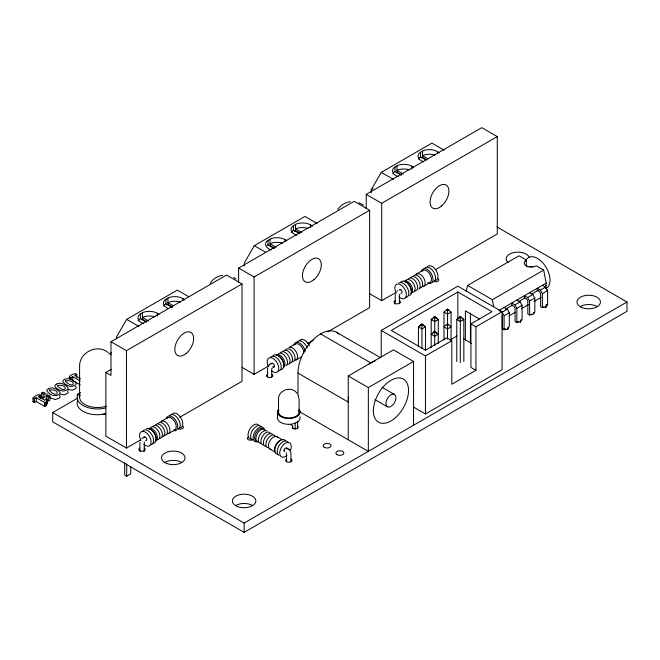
<?xml version="1.0" encoding="UTF-8"?>
<svg xmlns="http://www.w3.org/2000/svg" width="660" height="660" viewBox="0 0 660 660"><rect width="100%" height="100%" fill="white"/><g stroke="black" fill="none" stroke-linecap="round" stroke-linejoin="round"><path stroke-width="0.99" d="M421.946 324.86L421.946 323.87L425.486 326.898L425.486 350.468M434.75 317.468L434.75 316.478L438.281 319.514L438.248 343.489M447.505 324.835L447.505 323.846L451.044 326.882L447.505 328.919L443.974 326.882L447.505 323.846M447.546 310.084L447.546 309.094L451.077 312.122L451.044 341.228M460.309 317.452L460.309 316.462L463.84 319.489L463.84 361.507M283.99 450.516C284.155 447.488 287.644 447.199 289.179 449.658M286.968 449.113L286.96 448.676M267.605 367.917L267.523 376.802M284.023 450.202L284.617 451.72M395.224 294.236L395.15 304.136M143.839 437.893C145.167 434.272 148.467 441.424 145.654 440.632M274.321 366.605C275.236 363.47 270.938 361.754 269.272 364.922M40.252 395.398L38.313 396.569L44.822 400.323C47.025 395.488 48.262 402.831 44.55 402.509L36.283 397.733C26.45 401.602 43.263 388.732 40.252 398.269M47.264 399.358C47.413 401.569 47.759 406.123 44.55 406.337L36.283 401.569L34.485 402.559L33.082 401.602M271.474 364.023L272.126 363.165M466.265 290.969L467.635 285.433L518.958 255.808L526.292 260.04A7.103 4.1 0 0 0 526.292 265.84L527.967 266.813M545.506 288.486L546.191 283.132L543.675 270.08L536.341 265.84A7.103 4.1 0 0 1 526.292 265.84L526.292 260.04M50.011 396.115L48.287 397.105L46.645 396.371L46.612 395.752L48.197 395.068L50.011 396.115L49.871 400.249L48.287 400.942L47.132 400.546M41.415 393.137L43.139 392.147L44.962 393.195L44.962 397.031L43.238 398.021L41.415 396.974L41.415 393.137L43.238 394.193L44.962 393.195M41.415 396.974L42.017 396.322M274.428 366.366L273.817 366.993M399.135 290.103L399.844 289.451L400.876 289.855M144.317 441.994L144.161 451.605M188.677 296.678L177.317 290.12L126.67 319.366L116.622 336.765L116.622 338.819M317.179 223.501L304.945 216.439L254.298 245.677L244.249 263.084L244.249 266.161M371.233 192.844L371.233 189.775L381.282 172.367L431.929 143.129L444.163 150.191M110.542 354.717L111.16 354.123M80.569 392.444L77.806 394.226A20.254 11.69 0 0 0 84.216 406.139A20.254 11.69 0 0 0 105.6 407.929M210.127 283.264C212.875 278.875 217.585 276.02 222.684 275.302M337.747 209.583C340.502 205.194 345.213 202.339 350.311 201.622M69.49 378.856C66.866 374.377 80.726 371.786 74.77 375.515L80.471 378.799M268.719 365.5L269.428 364.757M399.894 294.212L399.366 295.127L399.407 303.229M396.891 291.233L397.65 290.631M421.946 323.87L418.415 326.898L418.415 346.376M434.75 316.478L431.211 319.514L431.178 347.589M444.007 339.793L444.007 312.122L447.546 309.094M431.178 334.265L434.709 331.237L438.248 334.265L434.709 336.311L431.178 334.265L432.943 333.25M460.309 316.462L456.769 319.489L456.769 361.515M140.374 313.929L140.374 318.565L139.433 319.275A11.368 6.567 0 0 0 138.303 320.859M165.891 299.195L165.891 303.831L164.959 304.532A11.368 6.567 0 0 0 163.828 306.116M267.061 245.586L267.993 244.885L267.993 240.248M293.518 225.505L293.518 230.15L292.586 230.851A11.368 6.567 0 0 0 291.448 232.435M394.977 166.93L394.977 171.575L394.045 172.276A11.368 6.567 0 0 0 392.906 173.861M420.502 152.196L420.502 156.832L419.57 157.542A11.368 6.567 0 0 0 418.432 159.118M108.669 354.106L111.276 352.654M141.801 438.438L144.284 436.912M272.299 367.925L271.747 368.808L271.788 376.909M371.233 189.775L373.007 188.743M140.687 439.816L126.464 448.033L105.864 436.136L105.864 372.43L110.987 375.391L110.987 341.74L226.553 275.022L242.03 283.957L242.03 381.307L179.8 417.236M238.615 282.332L238.615 268.059L354.173 201.341L369.649 210.276L369.649 307.626L327.871 331.749M366.234 208.651L366.234 194.378L481.8 127.652L497.277 136.587L497.277 233.945L435.047 269.874M80.182 380.977L72.749 376.687L70.95 377.677L69.465 376.81M110.987 341.74L126.464 350.674L242.03 283.957M238.615 268.059L254.084 276.994L369.649 210.276M366.234 194.378L381.711 203.313L497.277 136.587M105.864 372.43L111.136 369.385M497.005 226.958L627 302.016L627 311.297L244.134 532.348L52.693 421.822L52.693 412.541L77.682 398.112M161.386 421.294L167.673 417.664M295.292 343.984L289.014 347.614A7.103 4.1 60 0 1 296.554 352.539A7.103 4.1 60 0 1 295.078 360.245M416.633 273.933L422.92 270.303M242.071 367.414L254.084 374.352L268.307 366.135M307.428 343.555L313.649 339.958M369.691 293.725L381.711 300.663L395.934 292.454M168.498 433.603L174.776 429.973M296.117 359.923L301.612 356.746M423.745 286.234L430.023 282.612M124.674 462.759L124.674 475.052L126.679 476.207L130.754 473.855L130.754 466.694M381.224 356.895L381.224 330.429L457.85 286.192L502.07 311.718L502.07 369.74L425.444 413.977L413.721 407.203M475.951 370.31L470.927 367.414L470.927 323.895L492.013 311.718L457.85 291.992L391.273 330.429L425.444 350.155L446.795 337.829L451.819 340.725L451.819 384.244L475.951 370.31L475.951 326.799L502.07 311.718M421.063 325.372L418.415 326.898L421.946 328.936L425.486 326.898L423.72 325.875M432.977 318.491L431.211 319.514L434.75 321.552L438.281 319.514L435.633 317.98M421.946 348.414L421.946 325.207L423.109 324.538M434.75 331.798L434.75 317.815L435.905 317.147M447.546 324.415L447.546 310.431L448.701 309.763M451.077 312.122L447.546 314.16L444.007 312.122M348.241 439.799L348.241 375.977L393.451 349.858L413.556 361.465L413.556 425.279M459.418 317.963L456.769 319.489L460.309 321.527L463.84 319.489L462.074 318.466M434.709 345.535L434.709 332.574L435.864 331.906M447.505 339.166L447.505 325.182L448.668 324.514M460.309 362.53L460.309 317.798L461.464 317.13M467.635 285.433L492.36 299.706L543.675 270.08M498.927 310.423L546.191 283.132M450.747 339.603L456.959 336.022M299.747 411.807L368.338 451.399L368.338 387.577L413.556 361.465M505.486 309.218L512.564 305.135M518.76 301.554L524.956 297.982M532.034 293.89L538.23 290.317M544.417 286.737L546.191 285.722M381.224 330.429L425.444 355.954L451.819 340.725M507.598 329.794L507.598 327.772L509.314 326.783L509.314 312.708L507.309 309.226L502.079 312.246L504.091 315.719L504.091 329.802L505.808 328.804M518.57 321.436L516.854 322.426L515.064 321.395L515.064 308.228L514.058 306.488L511.69 305.118L511.69 303.055L514.841 304.87L520.072 301.859L522.077 305.341L522.077 319.415L520.361 320.405L520.361 322.426M531.333 314.069L529.617 315.059L527.827 314.028L527.827 300.861L526.82 299.12L524.452 297.751L524.452 295.68L527.604 297.503L532.826 294.492L534.839 297.974L534.839 312.048L533.123 313.038M544.096 306.702L542.38 307.692L540.589 306.661L540.589 293.494L539.583 291.753L537.215 290.384L537.215 288.313L540.367 290.136L545.589 287.116L547.602 290.598L547.602 304.681L545.886 305.671L545.886 307.684M504.091 315.719L509.314 312.708M516.854 322.426L516.854 308.352L522.077 305.341M529.617 315.059L529.617 300.985L534.839 297.974M542.38 307.692L542.38 293.617L547.602 290.598M509.165 315.793L515.361 312.221M521.557 308.641L528.635 304.557M533.948 301.488L541.027 297.404M52.693 412.541L244.134 523.058L627 302.016M421.377 157.897L422.515 157.393L426.904 159.926M294.393 231.214L295.531 230.703L299.921 233.244M166.765 304.895L167.904 304.392L172.293 306.925M141.24 319.77L142.379 319.267L146.776 321.799M273.463 366.993L274.04 366.927M400.983 293.304C403.037 293.312 401.841 290.194 400.595 289.658M273.727 367.018L272.885 366.762M68.277 389.598L72.526 390.184L75.421 388.814A4.166 2.401 0 0 0 76.016 386.95L75.636 386.298M60.25 394.226L64.499 394.812L67.394 393.442A4.166 2.401 0 0 0 67.988 391.578L67.617 390.926M358.891 202.595L363.487 205.252M49.912 397.708L55.44 399.548L59.367 398.079A4.166 2.401 0 0 0 59.969 396.214L59.59 395.563M427.787 158.722L422.515 155.677L423.728 155.133A11.368 6.567 0 0 1 435.097 155.133M420.502 156.832L425.774 159.877M403.136 173.959L396.99 170.412L398.203 169.876A11.368 6.567 0 0 1 409.571 169.876M401.379 174.801L396.99 172.268L396.99 165.767M394.977 171.575L401.132 175.123M381.282 172.367L393.517 179.429M542.438 285.301L545.589 287.116M529.675 292.669L532.826 294.492M516.912 300.036L520.072 301.859M504.149 307.403L507.309 309.226M499.711 310.876L501.295 311.784M504.091 329.802L502.301 328.762L502.301 315.596M479.276 318.862L465.391 310.852L465.391 339.859M446.383 309.763L447.546 310.431M459.145 317.13L460.309 317.798M470.927 323.895L475.951 326.799M301.678 232.543L295.531 228.987L296.744 228.451A11.368 6.567 0 0 1 308.113 228.451M293.518 230.15L299.665 233.698M433.587 317.147L434.75 317.815M446.35 324.514L447.505 325.182M463.716 338.893L471.463 343.365M436.483 333.25L438.248 334.265M420.791 324.538L421.946 325.207M433.554 331.906L434.709 332.574M276.152 247.277L270.006 243.73L271.219 243.185A11.368 6.567 0 0 1 282.587 243.185M274.395 248.119L270.006 245.586L270.006 239.085M267.993 244.885L274.139 248.44M254.298 245.677L265.658 252.236M336.575 332.326L380.655 357.769M320.587 333.919L370.846 362.917M382.033 387.28L394.498 394.474A7.103 4.1 -60 0 1 392.246 405.479A7.103 4.1 -60 0 1 386.092 401.932A7.103 4.1 -60 0 1 394.498 394.474M348.241 375.977L368.338 387.577M374.929 399.589L387.395 406.783M338.877 334.117A31.977 18.455 -60 0 0 313.607 339.224A31.977 18.455 -60 0 0 297.982 373.082L348.241 402.08A31.977 18.455 -60 0 1 348.678 396.734M173.176 305.712L167.904 302.676L169.125 302.132A11.368 6.567 0 0 1 180.493 302.132M165.891 303.831L172.045 307.387M148.533 320.958L142.379 317.411L143.6 316.866A11.368 6.567 0 0 1 154.968 316.866M140.374 318.565L146.52 322.121M126.67 319.366L138.905 326.428M290.573 424.57L292.669 425.774L292.669 428.703M276.977 436.697L282.472 439.873M269.874 449.006L275.368 452.183M80.182 384.805L72.749 380.515L72.749 376.687M286.63 448.049L286.993 448.94M233.871 277.431L235.867 278.933M108.24 352.621C97.531 343.39 79.101 352.275 79.596 366.498L79.596 397.246M286.358 452.818L286.663 461.645M289.022 449.493L289.732 450.236M297.041 393.335C291.745 385.432 277.992 389.953 278.495 399.514L278.495 411.988M540.367 290.136L542.38 293.617M527.604 297.503L529.617 300.985M514.841 304.87L516.854 308.352M47.306 395.678L46.926 395.026A4.158 2.401 0 0 1 47.017 393.772M290.202 450.92L290.928 453.387L290.928 461.538M298.411 395.851L299.104 399.514L299.104 411.988M492.36 299.706L493.713 306.735M470.415 313.005L470.415 343.365M457.85 291.992L457.85 319.316M437.456 151.536L437.456 153.392M425.444 355.954L425.444 413.977M422.515 151.033L422.515 157.393M411.931 166.27L411.931 169.059M381.711 203.313L381.711 300.663M310.472 224.854L310.472 227.634M297.982 373.082L297.982 395.505M297.693 421.476L297.693 428.439M295.531 224.35L295.531 230.703M295.177 422.92L295.177 428.893M284.947 239.588L284.947 241.445M277.439 412.236L277.439 418.036M254.084 276.994L254.084 374.352M244.134 523.058L244.134 532.348M182.845 298.534L182.845 300.391M167.904 298.031L167.904 304.392M157.319 313.269L157.319 316.058M142.379 312.766L142.379 319.267M139.904 442.34L139.904 451.506M126.679 463.922L126.679 476.207M126.464 350.674L126.464 448.033M78.028 393.904L78.028 395.843M76.675 374.212L76.717 377.215M70.95 377.677L70.95 379.591M70.711 377.652L70.711 379.566M48.287 397.105L48.287 400.942M47.206 399.234L47.206 403.062M46.472 396.058L46.472 398.929M46.431 401.643L46.431 405.471M46.307 401.742L46.307 405.578M44.896 402.526L44.896 406.354M44.698 402.559L44.698 406.387M43.238 394.193L43.238 398.021M40.219 395.257L40.219 398.137M36.283 397.733L36.283 401.569M34.485 398.722L34.485 402.559M34.246 398.706L34.246 402.534M33 397.864L33.033 401.825M546.084 304.524A2.887 1.666 0 0 1 546.546 306.529A2.887 1.666 0 0 1 543.295 307.304M508.546 327.368A2.887 1.666 0 0 1 507.202 329.241A2.887 1.666 0 0 1 503.72 328.977M521.309 320.001A2.887 1.666 0 0 1 517.77 322.047M534.072 312.634A2.887 1.666 0 0 1 530.533 314.671M252.772 439.634A3.201 1.848 0 0 1 248.251 439.634A3.201 1.848 0 0 1 248.251 437.019M291.06 459.129A3.201 1.848 0 0 1 291.06 461.736A3.201 1.848 0 0 1 286.539 461.736A3.201 1.848 0 0 1 286.539 459.129M144.292 448.074A3.201 1.848 0 0 1 144.292 450.681A3.201 1.848 0 0 1 139.771 450.681A3.201 1.848 0 0 1 139.771 448.074M399.539 300.704A3.201 1.848 0 0 1 399.539 303.32A3.201 1.848 0 0 1 395.018 303.32A3.201 1.848 0 0 1 395.018 300.704M437.827 278.602A3.201 1.848 0 0 1 438.331 280.83A3.201 1.848 0 0 1 434.734 281.696M271.912 374.393A3.201 1.848 0 0 1 271.912 377A3.201 1.848 0 0 1 267.391 377A3.201 1.848 0 0 1 267.391 374.393M165 462.346A11.732 6.773 0 0 1 181.591 462.346M235.834 505.453A11.732 6.773 0 0 1 252.425 505.453M580.42 306.504A11.732 6.773 0 0 1 597.011 306.504M508.052 262.606A11.732 6.773 0 0 1 513.101 252.722A11.732 6.773 0 0 1 529.213 257.152M105.781 413.713A2.887 1.666 0 0 1 103.001 414.15M297.223 426.096A2.887 1.666 0 0 1 295.927 428.885A2.887 1.666 0 0 1 292.397 426.847M182.581 425.972A3.201 1.848 0 0 1 182.581 428.579A3.201 1.848 0 0 1 178.06 428.579M368.635 364.32A31.977 18.455 -60 0 1 375.053 360.946M106.243 406.131A17.762 10.255 0 0 1 86.551 405.388A17.762 10.255 0 0 1 80.206 394.597M105.6 413.729A20.254 11.69 0 0 1 84.719 412.186A20.254 11.69 0 0 1 77.5 400.768M296.744 235.174A11.368 6.567 0 0 1 292.586 226.215L296.744 223.806A11.368 6.567 0 0 1 312.279 226.215M271.219 249.917A11.368 6.567 0 0 1 267.061 240.95L271.219 238.549A11.368 6.567 0 0 1 286.753 240.95M283.189 351.252A7.103 4.1 60 0 1 291.093 354.618A7.103 4.1 60 0 1 290.053 363.14M285.706 349.8A7.103 4.1 60 0 1 293.609 353.166A7.103 4.1 60 0 1 292.57 361.688M280.682 352.704A7.103 4.1 60 0 1 288.585 356.062A7.103 4.1 60 0 1 287.546 364.592M278.165 354.156A7.103 4.1 60 0 1 285.574 356.73A7.103 4.1 60 0 1 286.069 365.722M276.449 354.865A7.103 4.1 60 0 1 283.561 358.966A7.103 4.1 60 0 1 283.561 367.174M276.235 355.27A7.103 4.1 60 0 1 281.812 358.908A7.103 4.1 60 0 1 283.602 366.044M272.992 355.954A8.176 4.719 60 0 1 282.084 359.815A8.176 4.719 60 0 1 280.888 369.625M270.476 357.406A8.176 4.719 60 0 1 279.568 361.267A8.176 4.719 60 0 1 278.372 371.077M268.546 366.811A8.176 4.719 60 0 1 270.839 357.646A8.176 4.719 60 0 1 278.743 368.024A8.176 4.719 60 0 1 271.474 370.664M294.022 344.751A8.176 4.719 60 0 1 299.599 343.035A8.176 4.719 60 0 1 305.184 351.202M297.107 342.028A8.176 4.719 60 0 1 307.114 347.803M299.623 340.576A8.176 4.719 60 0 1 309.358 345.708M294.492 344.726A7.103 4.1 60 0 1 300.151 345.287A7.103 4.1 60 0 1 303.872 353.042M410.817 277.571A7.103 4.1 60 0 1 418.225 280.145A7.103 4.1 60 0 1 418.721 289.138M413.325 276.119A7.103 4.1 60 0 1 421.228 279.485A7.103 4.1 60 0 1 420.189 288.007M408.301 279.023A7.103 4.1 60 0 1 416.204 282.381A7.103 4.1 60 0 1 415.165 290.911M405.793 280.475A7.103 4.1 60 0 1 413.696 283.833A7.103 4.1 60 0 1 412.657 292.363M404.077 281.185A7.103 4.1 60 0 1 411.18 285.285A7.103 4.1 60 0 1 411.18 293.486M405.075 281.704A7.103 4.1 60 0 1 411.229 292.363M400.612 282.274A8.176 4.719 60 0 1 409.134 285.236A8.176 4.719 60 0 1 409.703 295.573M399.019 282.868A8.176 4.719 60 0 1 407.69 288.527A8.176 4.719 60 0 1 405.999 297.396M396.165 293.131A8.176 4.719 60 0 1 398.459 283.965A8.176 4.719 60 0 1 406.362 294.335A8.176 4.719 60 0 1 399.102 296.975M427.243 266.896A8.176 4.719 60 0 1 436.334 270.765A8.176 4.719 60 0 1 435.138 280.566M424.735 268.348A8.176 4.719 60 0 1 433.826 272.209A8.176 4.719 60 0 1 432.622 282.018M421.641 271.07A8.176 4.719 60 0 1 431.31 273.661A8.176 4.719 60 0 1 428.719 283.33M422.12 271.046A7.103 4.1 60 0 1 430.46 275.228A7.103 4.1 60 0 1 427.771 282.81M415.841 274.667A7.103 4.1 60 0 1 423.745 278.033A7.103 4.1 60 0 1 422.705 286.555M530.013 266.953A8.877 5.123 60 0 1 532.834 266.706M525.665 261.129A17.762 10.255 60 0 1 544.219 264.561A17.762 10.255 60 0 1 546.356 288.288M546.793 289.971A3.556 2.054 0 0 1 547.305 290.994M423.728 161.865A11.368 6.567 0 0 1 419.57 152.897L423.728 150.496A11.368 6.567 0 0 1 439.263 152.897M398.203 176.6A11.368 6.567 0 0 1 394.045 167.632L398.203 165.231A11.368 6.567 0 0 1 413.737 167.632M300.003 416.691A11.368 6.567 0 0 1 289.228 424.347A11.368 6.567 0 0 1 277.48 417.178M299.128 409.249A11.368 6.567 0 0 1 288.478 418.547A11.368 6.567 0 0 1 278.743 408.919M298.749 410.446A10.304 5.948 0 0 1 288.799 417.937A10.304 5.948 0 0 1 278.842 410.446M265.889 446.424A7.103 4.1 -60 0 1 264.841 437.902A7.103 4.1 -60 0 1 272.753 434.536M268.397 447.876A7.103 4.1 -60 0 1 267.358 439.354A7.103 4.1 -60 0 1 275.261 435.988M263.373 444.972A7.103 4.1 -60 0 1 262.334 436.45A7.103 4.1 -60 0 1 270.237 433.084M260.865 443.528A7.103 4.1 -60 0 1 259.388 435.823A7.103 4.1 -60 0 1 266.929 430.897M258.349 442.076A7.103 4.1 -60 0 1 257.309 433.546A7.103 4.1 -60 0 1 265.213 430.188M257.095 441.35A7.103 4.1 -60 0 1 256.055 432.82A7.103 4.1 -60 0 1 263.959 429.462M257.359 441.746A8.176 4.719 -60 0 1 254.768 432.077A8.176 4.719 -60 0 1 264.437 429.487M252.252 440.063A8.176 4.719 -60 0 1 252.821 429.726A8.176 4.719 -60 0 1 261.343 426.764M250.94 438.983A8.176 4.719 -60 0 1 249.744 429.181A8.176 4.719 -60 0 1 258.835 425.312M286.976 455.392A8.176 4.719 -60 0 1 279.7 453.148A8.176 4.719 -60 0 1 286.976 442.505A8.176 4.719 -60 0 1 290.483 450.26M277.571 454.361A8.176 4.719 -60 0 1 276.375 444.551A8.176 4.719 -60 0 1 285.458 440.69M278.883 455.441A8.176 4.719 -60 0 1 279.452 445.104A8.176 4.719 -60 0 1 287.974 442.142M274.849 450.78A7.103 4.1 -60 0 1 281.003 440.121M270.913 449.328A7.103 4.1 -60 0 1 269.874 440.797A7.103 4.1 -60 0 1 277.777 437.44M168.283 308.55A11.368 6.567 0 0 1 164.959 299.896L169.125 297.495A11.368 6.567 0 0 1 184.651 299.896M143.6 323.598A11.368 6.567 0 0 1 139.433 314.63L143.6 312.229A11.368 6.567 0 0 1 159.126 314.63M155.57 424.933A7.103 4.1 60 0 1 163.474 428.299A7.103 4.1 60 0 1 162.434 436.821M158.078 423.489A7.103 4.1 60 0 1 166.419 427.672A7.103 4.1 60 0 1 163.73 435.254M153.054 426.385A7.103 4.1 60 0 1 160.957 429.751A7.103 4.1 60 0 1 159.918 438.273M150.546 427.837A7.103 4.1 60 0 1 158.45 431.203A7.103 4.1 60 0 1 157.41 439.725M148.83 428.546A7.103 4.1 60 0 1 155.933 432.646A7.103 4.1 60 0 1 155.933 440.855M148.615 428.951A7.103 4.1 60 0 1 154.679 433.372A7.103 4.1 60 0 1 155.48 440.839M146.289 428.785A8.176 4.719 60 0 1 154.96 434.445A8.176 4.719 60 0 1 153.26 443.305M142.857 431.087A8.176 4.719 60 0 1 151.948 434.948A8.176 4.719 60 0 1 150.752 444.757M140.918 440.501A8.176 4.719 60 0 1 143.212 431.327A8.176 4.719 60 0 1 151.115 441.705A8.176 4.719 60 0 1 143.855 444.345M171.996 414.257A8.176 4.719 60 0 1 181.087 418.126A8.176 4.719 60 0 1 179.891 427.936M166.394 418.44A8.176 4.719 60 0 1 176.063 421.03A8.176 4.719 60 0 1 173.473 430.691M169.488 415.709A8.176 4.719 60 0 1 178.01 418.671A8.176 4.719 60 0 1 178.579 429.016M166.873 418.407A7.103 4.1 60 0 1 174.776 421.773A7.103 4.1 60 0 1 173.737 430.295M160.594 422.037A7.103 4.1 60 0 1 168.498 425.395A7.103 4.1 60 0 1 167.458 433.925M49.467 390.085L49.351 390.489C58.41 399.886 61.066 388.41 49.467 390.085M57.494 385.448L57.379 385.852C66.437 395.249 69.094 383.782 57.494 385.448M65.513 380.82L65.398 381.224C74.456 390.621 77.121 379.145 65.513 380.82M48.37 388.74L47.52 389.334A4.158 2.401 0 0 0 46.926 391.198C49.558 394.713 55.465 397.452 59.367 394.243A4.166 2.401 0 0 0 59.969 392.378C57.486 389.12 52.33 386.521 48.37 388.74M56.389 384.112L55.547 384.706A4.158 2.401 0 0 0 54.953 386.57C57.585 390.076 63.492 392.815 67.394 389.614A4.166 2.401 0 0 0 67.988 387.75C65.513 384.483 60.357 381.892 56.389 384.112M64.416 379.475L63.575 380.069A4.158 2.401 0 0 0 62.972 381.934C65.604 385.448 71.511 388.187 75.421 384.978A4.166 2.401 0 0 0 76.016 383.113C73.532 379.855 68.376 377.256 64.416 379.475M165 462.643A11.732 6.773 0 0 0 184.627 459.608A11.732 6.773 0 0 0 170.263 451.308A11.732 6.773 0 0 0 165 462.643M235.834 505.75A11.732 6.773 0 0 0 255.461 502.714A11.732 6.773 0 0 0 241.09 494.414A11.732 6.773 0 0 0 235.834 505.75M580.42 306.801A11.732 6.773 0 0 0 600.047 303.765A11.732 6.773 0 0 0 585.676 295.474A11.732 6.773 0 0 0 580.42 306.801M324.274 447.315A3.968 2.293 0 0 0 330.924 446.292A3.968 2.293 0 0 0 326.057 443.479A3.968 2.293 0 0 0 324.274 447.315M337.037 454.682A3.968 2.293 0 0 0 343.687 453.659A3.968 2.293 0 0 0 338.819 450.846A3.968 2.293 0 0 0 337.037 454.682M186.31 353.372A13.324 7.689 -60 0 0 191.177 332.574A13.324 7.689 -60 0 0 175.255 345.898A13.324 7.689 -60 0 0 186.31 353.372M395.497 417.615A24.874 14.355 -60 0 0 403.384 379.087A24.874 14.355 -60 0 0 373.964 405.182A24.874 14.355 -60 0 0 395.497 417.615M313.929 279.683A13.324 7.689 -60 0 0 318.796 258.893A13.324 7.689 -60 0 0 302.874 272.209A13.324 7.689 -60 0 0 313.929 279.683M441.556 206.002A13.324 7.689 -60 0 0 446.424 185.212A13.324 7.689 -60 0 0 430.502 198.528A13.324 7.689 -60 0 0 441.556 206.002"/></g></svg>
